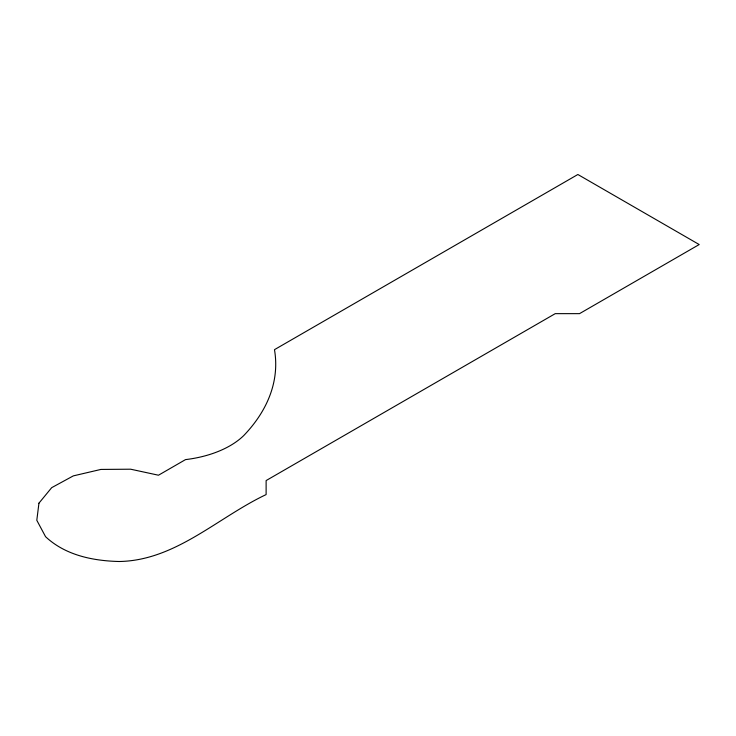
<?xml version="1.0" encoding="UTF-8"?>
<svg xmlns="http://www.w3.org/2000/svg" width="736" height="736" viewBox="0 0 736 736"><rect width="100%" height="100%" fill="white"/><g stroke="black" fill="none" stroke-linecap="round" stroke-linejoin="round"><path stroke-width="1.1" d="M38.944 503.166L36.8 520.288L45.568 536.7C65.375 555.248 92.773 560.85 119.103 561.504C175.398 560.648 217.81 517.408 266.119 494.583L266.119 480.571L555.248 313.646L579.517 313.646L699.2 244.545L577.87 174.496L274.473 349.664A255.052 147.255 0 0 1 243.708 435.602A88.679 51.198 0 0 1 185.509 459.614L158.488 475.217L130.631 469.2L100.896 469.43L73.333 475.879L51.695 487.655L38.944 503.166"/></g></svg>
